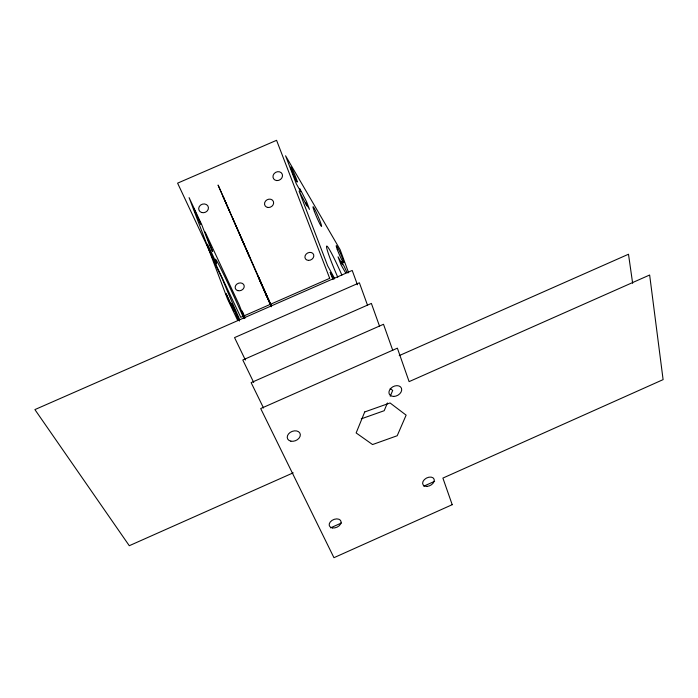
<?xml version="1.0" encoding="UTF-8"?>
<svg xmlns="http://www.w3.org/2000/svg" width="698" height="698" viewBox="0 0 698 698"><rect width="100%" height="100%" fill="white"/><g stroke="black" fill="none" stroke-linecap="round" stroke-linejoin="round"><path stroke-width="1.05" d="M387.425 402.982L384.188 410.712L361.25 418.844M390.261 396.228L392.686 390.435L390.199 388.516M330.529 527.863L341.435 522.985M423.721 486.192L434.627 481.315M293.212 472.825L129.287 545.714L34.9 409.595L352.211 270.44L357.437 284.775M399.239 355.614L628.497 254.238L632.65 283.301M347.22 272.866L343.992 266.043L341.357 261.462L342.578 264.743L338.059 256.847L340.99 264.716L345.51 272.656M333.941 279.244L330.163 272.342L332.78 279.174M263.539 408.007L251.14 382.644L383.507 324.282L392.756 350.361M253.714 382.452L242.799 359.994L371.38 303.421L379.476 326.001M245.399 360.055L234.545 337.605L359.383 282.795L367.549 305.314M239.458 321.036L231.849 303.351L238.446 320.565M237.643 320.347L227.461 298.884L189.088 197.621L201.783 224.8L209.243 244.291L212.663 251.594L205.142 231.998L239.065 304.625L244.265 317.878M245.138 317.616L242.031 310.968L244.911 318.288M261.183 283.065L258.112 276.181L271.208 306.073M265.955 294.556L266.811 296.467L266.13 294.905M223.997 198.52L222.994 196.269L226.335 203.895M228.717 209.295L229.686 211.477L227.208 205.823M232.513 217.881L271.26 305.663M268.425 299.268L271.461 306.064M246.891 250.887L249.893 257.667L249.683 257.187M263.643 288.64L271.435 306.326M271.321 306.754L259.281 279.357L264.638 291.494M264.35 290.909L265.231 292.907M225.489 201.914L227.208 205.875M244.632 245.757L241.255 238.035L249.203 256.079M241.752 238.917L218.073 185.057L261.314 284.077M263.765 289.373L271.129 306.23M334.517 278.293L327.667 265.816L299.093 191.121L306.946 205.927L305.785 202.874L309.493 209.4L306.631 201.87L301.754 192.299L299.669 188.669L300.847 191.758L296.257 183.722L285.569 155.785L340.092 249.596L348.651 272.839M239.676 319.597A64.853 2.146 66.2 0 1 222.898 280.264L221.449 277.036A18.811 0.646 66.1 0 1 212.227 257.134A18.811 0.646 66.1 0 1 207.201 244.134A18.811 0.646 66.1 0 1 214.748 259.7L216.563 263.8L216.031 262.326A64.853 2.146 66.2 0 1 243.89 318.541M337.788 277.237A32.265 2.303 66.4 0 1 326.673 246.089A32.265 2.303 66.4 0 1 341.872 275.091M364.714 411.951L356.146 432.943L372.558 444.556L397.206 435.735L406.131 415.144L390.069 402.964L364.714 411.951M452.208 504.689L333.949 557.693L260.703 408.557L397.38 348.154L409.107 381.632L649.646 275.012L663.1 379.625L442.89 478.086L452.208 504.689M329.692 278.328L240.74 317.32L177.597 183.155L276.574 140.307L329.692 278.328M233.804 310.924L226.178 293.841L233.804 310.924M200.675 224.084L193.913 208.894L200.675 224.084M268.241 207.507A4.694 4.057 -27.3 0 0 273.38 201.452A4.694 4.057 -27.3 0 0 265.598 200.989A4.694 4.057 -27.3 0 0 268.241 207.507M201.626 212.497A4.947 4.328 -19.4 0 0 208.414 207.454A4.947 4.328 -19.4 0 0 200.658 205.029A4.947 4.328 -19.4 0 0 201.626 212.497M276.844 180.581A4.93 4.31 -29.9 0 0 282.254 174.177A4.93 4.31 -29.9 0 0 274.122 173.61A4.93 4.31 -29.9 0 0 276.844 180.581M308.455 260.389A4.633 3.813 -28.1 0 0 313.611 254.543A4.633 3.813 -28.1 0 0 306.047 254.22A4.633 3.813 -28.1 0 0 308.455 260.389M237.8 290.638A4.65 3.83 -21.4 0 0 244.221 285.971A4.65 3.83 -21.4 0 0 237.05 283.973A4.65 3.83 -21.4 0 0 237.8 290.638M291.886 170.818A8.289 0.576 66.8 0 0 297.252 182.108A8.289 0.576 66.8 0 0 292.846 170.539A8.289 0.576 66.8 0 0 291.886 170.818M314.37 211.433A10.706 0.794 66.7 0 0 321.508 226.405A10.706 0.794 66.7 0 0 316.054 211.869A10.706 0.794 66.7 0 0 314.37 211.433M337.265 249.474A9.353 0.75 66.5 0 0 343.643 262.797A9.353 0.75 66.5 0 0 339.088 250.416A9.353 0.75 66.5 0 0 337.265 249.474M426.836 486.401A6.221 4.171 -27.4 0 0 434.121 479.212A6.221 4.171 -27.4 0 0 424.384 479.578A6.221 4.171 -27.4 0 0 426.836 486.401M393.672 396.429A6.762 4.921 -28.3 0 0 401.49 388.324A6.762 4.921 -28.3 0 0 390.784 388.367A6.762 4.921 -28.3 0 0 393.672 396.429M290.857 441.162A6.797 4.947 -22.3 0 0 300.323 434.575A6.797 4.947 -22.3 0 0 290.15 432.437A6.797 4.947 -22.3 0 0 290.857 441.162M332.344 527.924A6.256 4.188 -23.1 0 0 341.113 521.973A6.256 4.188 -23.1 0 0 331.943 520.438A6.256 4.188 -23.1 0 0 332.344 527.924"/></g></svg>
